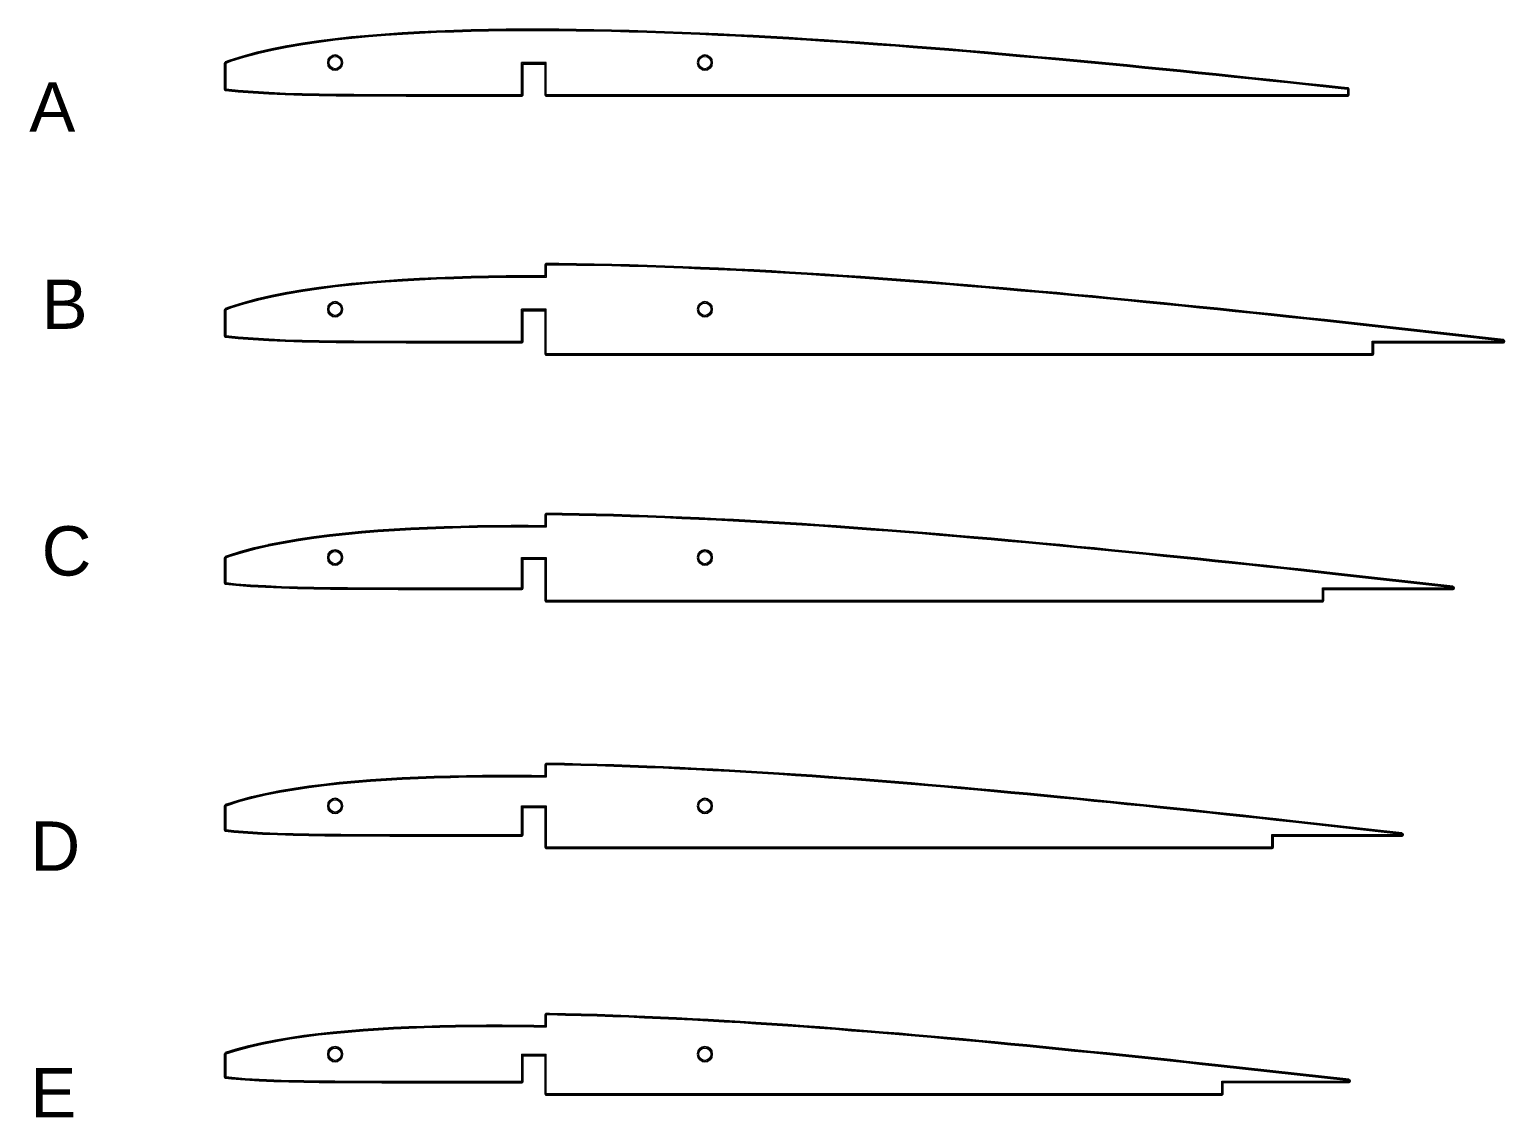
# Model space of a CAD drawing. Header units: millimetres. Extents: x -12 to 387, y -282 to 174.
# Drawn here: x -11.9 to 107.7, y -201.9 to -113.7 of the extents above; entities that cross this region are included whole.
import ezdxf

# ---------------------------------------------------------------- set-up
doc = ezdxf.new("R2010")
doc.units = ezdxf.units.MM
doc.layers.get('0').update_dxf_attribs({"color": 18, "lineweight": 9, "true_color": 0x000000})
doc.layers.add('+0.1mm', color=56, linetype='Continuous', true_color=0x808000)
doc.layers.add('Beschriftung', color=6, linetype='Continuous', lineweight=25, true_color=0xff00ff)
doc.styles.add('textstyle14', font='LiberationSans-Regular.ttf')
doc.styles.add('textstyle15', font='LiberationSans-Regular.ttf')
doc.styles.add('textstyle16', font='LiberationSans-Regular.ttf')
doc.styles.add('textstyle17', font='LiberationSans-Regular.ttf')
doc.styles.add('textstyle18', font='LiberationSans-Regular.ttf')

msp = doc.modelspace()

# ---------------------------------------------------------------- linework, layer by layer
at = {"layer": '+0.1mm'}
msp.add_line((3.9, -196.81), (3.97, -196.71), dxfattribs=at)
at = {"layer": '+0.1mm', "flags": 128}
for points in [[(3.99, -118.64), (5, -118.75, 0.007014), (5.01, -118.75), (6.23, -118.84, 0.005172), (6.23, -118.84), (7.51, -118.92, 0.003807), (7.51, -118.92), (8.83, -118.98, 0.003091), (8.83, -118.98), (10.19, -119.02, 0.00234), (10.19, -119.02), (11.57, -119.05, 0.001762), (11.57, -119.05), (12.97, -119.07, 0.001283), (12.97, -119.07), (14.37, -119.08, 0.000965), (14.37, -119.08), (15.79, -119.09, 0.000575), (15.79, -119.09), (17.22, -119.09, 0.000271), (17.22, -119.09), (18.65, -119.1, 0.00025), (18.65, -119.1), (20.08, -119.1), (21.53, -119.1), (22.97, -119.1), (24.42, -119.1), (25.87, -119.1), (27.33, -119.1), (28, -119.1, 0.414223), (28.1, -119), (28.1, -116.51), (29.9, -116.51), (29.9, -119, 0.414227), (30, -119.1), (30.24, -119.1), (31.7, -119.1), (33.17, -119.1), (34.63, -119.1), (36.09, -119.1), (37.55, -119.1), (39.01, -119.1), (40.47, -119.1), (41.93, -119.1), (43.38, -119.1), (44.84, -119.1), (46.3, -119.1), (47.76, -119.1), (49.21, -119.1), (50.67, -119.1), (52.12, -119.1), (53.58, -119.1), (55.04, -119.1), (56.49, -119.1), (57.95, -119.1), (59.41, -119.1), (60.87, -119.1), (62.32, -119.1), (63.78, -119.1), (65.24, -119.1), (66.69, -119.1), (69.61, -119.1), (72.52, -119.1), (73.98, -119.1), (75.43, -119.1), (76.89, -119.1), (78.35, -119.1), (79.8, -119.1), (81.26, -119.1), (82.72, -119.1), (84.18, -119.1), (85.63, -119.1), (87.09, -119.1), (88.55, -119.1), (90.01, -119.1), (91.46, -119.1), (92.92, -119.1), (94.38, -119.1), (95, -119.1, 0.414178), (95.1, -119), (95.1, -118.59, 0.38244), (95.01, -118.49), (94.48, -118.43), (93.03, -118.27, 0.000273), (93.03, -118.27), (91.59, -118.12, 0.000261), (91.59, -118.12), (90.14, -117.96, 0.000257), (90.14, -117.96), (88.69, -117.81, 0.000256), (88.69, -117.81), (87.25, -117.66, 0.000263), (87.25, -117.66), (85.8, -117.51, 0.000261), (85.8, -117.51), (84.35, -117.36), (82.9, -117.21, 0.000256), (82.9, -117.21), (81.46, -117.06), (80.01, -116.92, 0.000272), (80.01, -116.92), (78.56, -116.78, 0.000272), (78.56, -116.78), (77.11, -116.63, 0.000292), (77.11, -116.63), (75.67, -116.49, 0.000333), (75.66, -116.49), (74.22, -116.36, 0.000291), (74.22, -116.36), (72.77, -116.22, 0.00039), (72.77, -116.22), (71.32, -116.09, 0.000334), (71.32, -116.09), (69.88, -115.96, 0.00039), (69.88, -115.96), (68.43, -115.83, 0.00043), (68.43, -115.83), (66.99, -115.7, 0.000391), (66.99, -115.7), (65.54, -115.57, 0.00049), (65.54, -115.57), (64.1, -115.45, 0.00047), (64.1, -115.45), (62.65, -115.33, 0.000531), (62.65, -115.33), (61.21, -115.22, 0.000509), (61.21, -115.22), (59.77, -115.1, 0.000572), (59.77, -115.1), (58.32, -115, 0.00057), (58.32, -115), (56.88, -114.89, 0.000571), (56.88, -114.89), (55.44, -114.79, 0.000693), (55.44, -114.79), (54, -114.69, 0.000631), (54, -114.69), (52.55, -114.59, 0.000692), (52.55, -114.59), (51.11, -114.5, 0.000694), (51.11, -114.5), (49.67, -114.41, 0.000712), (49.67, -114.41), (48.23, -114.33, 0.000753), (48.23, -114.33), (46.79, -114.25, 0.000792), (46.79, -114.25), (45.35, -114.18, 0.000812), (45.35, -114.18), (43.91, -114.11, 0.000813), (43.91, -114.11), (42.47, -114.04, 0.000893), (42.47, -114.04), (41.03, -113.99, 0.000933), (41.03, -113.99), (39.6, -113.93, 0.000915), (39.6, -113.93), (38.16, -113.88, 0.001055), (38.16, -113.88), (36.73, -113.84, 0.001077), (36.73, -113.84), (35.29, -113.8, 0.001118), (35.29, -113.8), (33.86, -113.77, 0.001201), (33.86, -113.77), (32.43, -113.75, 0.001284), (32.43, -113.75), (31.01, -113.74, 0.001369), (31.01, -113.74), (29.58, -113.73, 0.001453), (29.58, -113.73), (28.16, -113.73, 0.001581), (28.16, -113.73), (26.74, -113.74, 0.00169), (26.74, -113.74), (25.32, -113.76, 0.001779), (25.32, -113.76), (23.91, -113.79, 0.002018), (23.91, -113.79), (22.5, -113.83, 0.002115), (22.5, -113.83), (21.1, -113.88, 0.002342), (21.1, -113.88), (19.71, -113.94, 0.002533), (19.71, -113.94), (18.32, -114.02, 0.002841), (18.32, -114.02), (16.94, -114.12, 0.003099), (16.94, -114.12), (15.57, -114.23, 0.003484), (15.57, -114.23), (14.22, -114.35, 0.003827), (14.21, -114.35), (12.87, -114.5, 0.004416), (12.87, -114.5), (11.55, -114.67, 0.004902), (11.55, -114.67), (10.25, -114.86, 0.005676), (10.25, -114.86), (8.98, -115.08, 0.006612), (8.97, -115.08), (7.74, -115.33, 0.00755), (7.74, -115.33), (6.54, -115.6, 0.008925), (6.54, -115.6), (5.41, -115.91, 0.010628), (5.41, -115.91), (4.37, -116.23, 0.012991), (4.36, -116.24), (3.97, -116.38, 0.313287), (3.9, -116.48), (3.9, -118.54, 0.383108)], [(12.27, -116.41, 1), (13.47, -116.41, 1)], [(42.27, -116.41, 1), (43.47, -116.41, 1)], [(29.9, -133.73), (28.16, -133.73, 0.001581), (28.16, -133.73), (26.74, -133.74, 0.00169), (26.74, -133.74), (25.32, -133.76, 0.001779), (25.32, -133.76), (23.91, -133.79, 0.002018), (23.91, -133.79), (22.5, -133.83, 0.002115), (22.5, -133.83), (21.1, -133.88, 0.002342), (21.1, -133.88), (19.71, -133.94, 0.002533), (19.71, -133.94), (18.32, -134.02, 0.002841), (18.32, -134.02), (16.94, -134.12, 0.003099), (16.94, -134.12), (15.57, -134.23, 0.003484), (15.57, -134.23), (14.22, -134.35, 0.003827), (14.21, -134.35), (12.87, -134.5, 0.004416), (12.87, -134.5), (11.55, -134.67, 0.004902), (11.55, -134.67), (10.25, -134.86, 0.005676), (10.25, -134.86), (8.98, -135.08, 0.006612), (8.97, -135.08), (7.74, -135.33, 0.00755), (7.74, -135.33), (6.54, -135.6, 0.008925), (6.54, -135.6), (5.41, -135.91, 0.010628), (5.41, -135.91), (4.37, -136.23, 0.012991), (4.36, -136.24), (3.97, -136.38, 0.313287), (3.9, -136.48), (3.9, -138.54, 0.383108), (3.99, -138.64), (5, -138.75, 0.007014), (5.01, -138.75), (6.23, -138.84, 0.005172), (6.23, -138.84), (7.51, -138.92, 0.003807), (7.51, -138.92), (8.83, -138.98, 0.003091), (8.83, -138.98), (10.19, -139.02, 0.00234), (10.19, -139.02), (11.57, -139.05, 0.001762), (11.57, -139.05), (12.97, -139.07, 0.001283), (12.97, -139.07), (14.37, -139.08, 0.000965), (14.37, -139.08), (15.79, -139.09, 0.000575), (15.79, -139.09), (17.22, -139.09, 0.000271), (17.22, -139.09), (18.65, -139.1, 0.00025), (18.65, -139.1), (20.08, -139.1), (21.53, -139.1), (22.97, -139.1), (24.42, -139.1), (25.87, -139.1), (28, -139.1, 0.414214), (28.1, -139), (28.1, -136.51), (29.9, -136.51), (29.9, -140, 0.414201), (30, -140.1), (31.7, -140.1), (33.17, -140.1), (34.63, -140.1), (36.09, -140.1), (37.55, -140.1), (39.01, -140.1), (40.47, -140.1), (41.93, -140.1), (43.38, -140.1), (44.84, -140.1), (46.3, -140.1), (47.76, -140.1), (49.21, -140.1), (50.67, -140.1), (52.12, -140.1), (53.58, -140.1), (55.04, -140.1), (56.49, -140.1), (57.95, -140.1), (59.41, -140.1), (60.87, -140.1), (62.32, -140.1), (63.78, -140.1), (65.24, -140.1), (66.69, -140.1), (69.61, -140.1), (72.52, -140.1), (73.98, -140.1), (75.43, -140.1), (76.89, -140.1), (78.35, -140.1), (79.8, -140.1), (81.26, -140.1), (82.72, -140.1), (84.18, -140.1), (85.63, -140.1), (87.09, -140.1), (88.55, -140.1), (90.01, -140.1), (91.46, -140.1), (92.92, -140.1), (94.38, -140.1), (97, -140.1, 0.414178), (97.1, -140), (97.1, -139.1), (107.63, -139.1, 0.945405), (107.64, -138.9), (98.93, -137.92), (97.48, -137.76), (96.04, -137.6), (94.59, -137.44), (93.14, -137.28, 0.000273), (93.14, -137.28), (91.69, -137.12, 0.000261), (91.69, -137.12), (90.25, -136.97, 0.000257), (90.25, -136.97), (88.8, -136.81, 0.000256), (88.8, -136.81), (87.35, -136.66, 0.000263), (87.35, -136.66), (85.9, -136.51, 0.000261), (85.9, -136.51), (84.45, -136.36), (83, -136.22, 0.000256), (83, -136.22), (81.56, -136.07), (80.11, -135.92, 0.000272), (80.11, -135.92), (78.66, -135.78, 0.000272), (78.66, -135.78), (77.21, -135.64, 0.000292), (77.21, -135.64), (75.76, -135.5, 0.000333), (75.76, -135.5), (74.31, -135.36, 0.000291), (74.31, -135.36), (72.86, -135.23, 0.00039), (72.86, -135.23), (71.42, -135.09, 0.000334), (71.42, -135.09), (69.97, -134.96, 0.00039), (69.97, -134.96), (68.52, -134.83, 0.00043), (68.52, -134.83), (67.07, -134.7, 0.000391), (67.07, -134.7), (65.63, -134.58, 0.00049), (65.63, -134.58), (64.18, -134.46, 0.00047), (64.18, -134.46), (62.73, -134.34, 0.000531), (62.73, -134.34), (61.29, -134.22, 0.000509), (61.29, -134.22), (59.84, -134.11, 0.000572), (59.84, -134.11), (58.4, -134, 0.00057), (58.4, -134), (56.95, -133.89, 0.000571), (56.95, -133.89), (55.51, -133.79, 0.000693), (55.51, -133.79), (54.06, -133.69, 0.000631), (54.06, -133.69), (52.62, -133.59, 0.000692), (52.62, -133.59), (51.17, -133.5, 0.000694), (51.17, -133.5), (49.73, -133.42, 0.000712), (49.73, -133.42), (48.29, -133.33, 0.000753), (48.29, -133.33), (46.84, -133.25, 0.000792), (46.84, -133.25), (45.4, -133.18, 0.000812), (45.4, -133.18), (43.96, -133.11, 0.000813), (43.96, -133.11), (42.52, -133.05, 0.000893), (42.52, -133.05), (41.07, -132.99, 0.000933), (41.07, -132.99), (39.63, -132.93, 0.000915), (39.63, -132.93), (38.19, -132.88, 0.001055), (38.19, -132.88), (36.76, -132.84, 0.001077), (36.76, -132.84), (35.32, -132.8, 0.001118), (35.32, -132.8), (33.88, -132.77, 0.001201), (33.88, -132.77), (32.45, -132.75, 0.001284), (32.45, -132.75), (31.01, -132.74, 0.001369), (31.01, -132.74), (30, -132.73, 0.41581), (29.9, -132.83)], [(12.27, -136.41, 1), (13.47, -136.41, 1)], [(42.27, -136.41, 1), (43.47, -136.41, 1)], [(30, -160.1), (30.58, -160.1), (31.99, -160.1), (33.4, -160.1), (34.81, -160.1), (36.21, -160.1), (37.62, -160.1), (39.03, -160.1), (40.44, -160.1), (41.84, -160.1), (43.25, -160.1), (44.65, -160.1), (46.06, -160.1), (47.46, -160.1), (48.87, -160.1), (50.27, -160.1), (51.68, -160.1), (53.08, -160.1), (54.49, -160.1), (55.89, -160.1), (57.3, -160.1), (58.7, -160.1), (60.11, -160.1), (61.51, -160.1), (62.92, -160.1), (64.33, -160.1), (67.13, -160.1), (69.94, -160.1), (71.35, -160.1), (72.75, -160.1), (74.16, -160.1), (75.56, -160.1), (76.97, -160.1), (78.37, -160.1), (79.78, -160.1), (81.19, -160.1), (82.59, -160.1), (84, -160.1), (85.4, -160.1), (86.81, -160.1), (88.21, -160.1), (89.62, -160.1), (91.03, -160.1), (92.96, -160.1, 0.414166), (93.06, -160), (93.06, -159.1), (103.54, -159.1, 0.945735), (103.55, -158.9), (94.02, -157.83), (92.63, -157.68), (91.23, -157.52), (89.83, -157.37, 0.000273), (89.83, -157.37), (88.44, -157.22, 0.000261), (88.44, -157.22), (87.04, -157.07, 0.000257), (87.04, -157.07), (85.64, -156.92, 0.000256), (85.64, -156.92), (84.25, -156.78, 0.000263), (84.25, -156.78), (82.85, -156.63, 0.000261), (82.85, -156.63), (81.45, -156.49), (80.06, -156.35, 0.000256), (80.06, -156.35), (78.66, -156.21), (77.26, -156.07, 0.000272), (77.26, -156.07), (75.86, -155.93, 0.000272), (75.86, -155.93), (74.47, -155.79, 0.000292), (74.47, -155.79), (73.07, -155.66, 0.000333), (73.07, -155.66), (71.67, -155.52, 0.000291), (71.67, -155.52), (70.28, -155.39, 0.00039), (70.28, -155.39), (68.88, -155.26, 0.000334), (68.88, -155.26), (67.48, -155.13, 0.00039), (67.48, -155.13), (66.09, -155.01, 0.00043), (66.09, -155.01), (64.69, -154.89, 0.000391), (64.69, -154.89), (63.3, -154.77, 0.00049), (63.3, -154.77), (61.9, -154.65, 0.00047), (61.9, -154.65), (60.51, -154.53, 0.000531), (60.51, -154.53), (59.11, -154.42, 0.000509), (59.11, -154.42), (57.72, -154.31, 0.000572), (57.72, -154.31), (56.32, -154.21, 0.00057), (56.32, -154.21), (54.93, -154.11, 0.000571), (54.93, -154.11), (53.54, -154.01, 0.000693), (53.54, -154.01), (52.14, -153.91, 0.000631), (52.14, -153.91), (50.75, -153.82, 0.000692), (50.75, -153.82), (49.36, -153.73, 0.000694), (49.36, -153.73), (47.96, -153.65, 0.000712), (47.96, -153.65), (46.57, -153.57, 0.000753), (46.57, -153.57), (45.18, -153.49, 0.000792), (45.18, -153.49), (43.79, -153.42, 0.000812), (43.79, -153.42), (42.4, -153.35, 0.000813), (42.4, -153.35), (41.01, -153.29, 0.000893), (41.01, -153.29), (39.62, -153.23, 0.000933), (39.62, -153.23), (38.23, -153.18, 0.000915), (38.23, -153.18), (36.84, -153.13, 0.001055), (36.84, -153.13), (35.45, -153.09, 0.001077), (35.45, -153.09), (34.06, -153.06, 0.001118), (34.06, -153.06), (32.68, -153.03, 0.001201), (32.68, -153.03), (31.29, -153.01, 0.001284), (31.29, -153.01), (30, -152.99, 0.417416), (29.9, -153.09), (29.9, -153.99), (28.53, -153.98, 0.001453), (28.53, -153.98), (27.16, -153.98, 0.001581), (27.16, -153.98), (25.79, -153.99, 0.00169), (25.79, -153.99), (24.42, -154.01, 0.001779), (24.42, -154.01), (23.06, -154.04, 0.002018), (23.06, -154.04), (21.71, -154.08, 0.002115), (21.71, -154.08), (20.35, -154.13, 0.002342), (20.35, -154.13), (19.01, -154.19, 0.002533), (19.01, -154.19), (17.67, -154.27, 0.002841), (17.67, -154.27), (16.34, -154.36, 0.003099), (16.34, -154.36), (15.02, -154.46, 0.003484), (15.02, -154.46), (13.71, -154.59, 0.003827), (13.71, -154.59), (12.42, -154.73, 0.004416), (12.42, -154.73), (11.15, -154.89, 0.004902), (11.14, -154.89), (9.89, -155.08, 0.005676), (9.89, -155.08), (8.66, -155.29, 0.006612), (8.66, -155.29), (7.47, -155.52, 0.00755), (7.47, -155.53), (6.32, -155.79, 0.008925), (6.32, -155.79), (5.23, -156.08, 0.010628), (5.22, -156.08), (4.22, -156.4, 0.012991), (4.22, -156.4), (3.97, -156.49, 0.313287), (3.9, -156.59), (3.9, -158.57, 0.383108), (3.99, -158.67), (4.83, -158.76, 0.007014), (4.83, -158.76), (6.01, -158.85, 0.005172), (6.01, -158.85), (7.24, -158.92, 0.003807), (7.24, -158.92), (8.52, -158.98, 0.003091), (8.52, -158.98), (9.83, -159.02, 0.00234), (9.83, -159.02), (11.16, -159.05, 0.001762), (11.16, -159.05), (12.51, -159.07, 0.001283), (12.51, -159.07), (13.86, -159.08, 0.000965), (13.86, -159.08), (15.23, -159.09, 0.000575), (15.23, -159.09), (16.61, -159.09, 0.000271), (16.61, -159.09), (17.99, -159.1, 0.00025), (17.99, -159.1), (19.37, -159.1), (20.76, -159.1), (22.15, -159.1), (23.55, -159.1), (24.95, -159.1), (26.36, -159.1), (27.76, -159.1), (28, -159.1, 0.4142), (28.1, -159), (28.1, -156.64), (29.9, -156.64), (29.9, -160, 0.414201)], [(12.27, -156.54, 1), (13.47, -156.54, 1)], [(42.27, -156.54, 1), (43.47, -156.54, 1)], [(3.99, -178.7), (4.65, -178.77, 0.007014), (4.66, -178.77), (5.79, -178.86, 0.005172), (5.79, -178.86), (6.98, -178.93, 0.003807), (6.98, -178.93), (8.21, -178.98, 0.003091), (8.21, -178.98), (9.47, -179.02, 0.00234), (9.47, -179.02), (10.75, -179.05, 0.001762), (10.75, -179.05), (12.05, -179.07, 0.001283), (12.05, -179.07), (13.35, -179.08, 0.000965), (13.35, -179.08), (14.67, -179.09, 0.000575), (14.67, -179.09), (15.99, -179.09, 0.000271), (15.99, -179.09), (17.32, -179.1, 0.00025), (17.32, -179.1), (18.66, -179.1), (20, -179.1), (21.34, -179.1), (22.68, -179.1), (24.03, -179.1), (25.39, -179.1), (26.74, -179.1), (28, -179.1, 0.4142), (28.1, -179), (28.1, -176.78), (29.9, -176.78), (29.9, -180, 0.414221), (30, -180.1), (30.81, -180.1), (32.17, -180.1), (33.52, -180.1), (34.88, -180.1), (36.24, -180.1), (37.59, -180.1), (38.95, -180.1), (40.3, -180.1), (41.66, -180.1), (43.01, -180.1), (44.36, -180.1), (45.72, -180.1), (47.07, -180.1), (48.42, -180.1), (49.77, -180.1), (51.13, -180.1), (52.48, -180.1), (53.84, -180.1), (55.19, -180.1), (56.54, -180.1), (57.9, -180.1), (59.25, -180.1), (60.6, -180.1), (61.96, -180.1), (64.66, -180.1), (67.37, -180.1), (68.72, -180.1), (70.07, -180.1), (71.43, -180.1), (72.78, -180.1), (74.13, -180.1), (75.49, -180.1), (76.84, -180.1), (78.2, -180.1), (79.55, -180.1), (80.9, -180.1), (82.26, -180.1), (83.61, -180.1), (84.97, -180.1), (88.87, -180.1, 0.414198), (88.97, -180), (88.97, -179.1), (99.4, -179.1, 0.945729), (99.41, -178.9), (90.56, -177.91), (89.22, -177.76), (87.87, -177.61), (86.53, -177.47, 0.000273), (86.53, -177.47), (85.18, -177.32, 0.000261), (85.18, -177.32), (83.84, -177.18, 0.000257), (83.84, -177.18), (82.49, -177.03, 0.000256), (82.49, -177.03), (81.15, -176.89, 0.000263), (81.15, -176.89), (79.8, -176.75, 0.000261), (79.8, -176.75), (78.45, -176.61), (77.11, -176.48, 0.000256), (77.11, -176.48), (75.76, -176.34), (74.42, -176.21, 0.000272), (74.42, -176.21), (73.07, -176.07, 0.000272), (73.07, -176.07), (71.72, -175.94, 0.000292), (71.72, -175.94), (70.38, -175.81, 0.000333), (70.38, -175.81), (69.03, -175.68, 0.000291), (69.03, -175.68), (67.69, -175.56, 0.00039), (67.69, -175.56), (66.34, -175.43, 0.000334), (66.34, -175.43), (65, -175.31, 0.00039), (65, -175.31), (63.65, -175.19, 0.00043), (63.65, -175.19), (62.31, -175.07, 0.000391), (62.31, -175.07), (60.97, -174.96, 0.00049), (60.97, -174.96), (59.62, -174.84, 0.00047), (59.62, -174.84), (58.28, -174.73, 0.000531), (58.28, -174.73), (56.93, -174.62, 0.000509), (56.93, -174.62), (55.59, -174.52, 0.000572), (55.59, -174.52), (54.25, -174.42, 0.00057), (54.25, -174.42), (52.91, -174.32, 0.000571), (52.91, -174.32), (51.56, -174.22, 0.000693), (51.56, -174.22), (50.22, -174.13, 0.000631), (50.22, -174.13), (48.88, -174.04, 0.000692), (48.88, -174.04), (47.54, -173.96, 0.000694), (47.54, -173.96), (46.2, -173.88, 0.000712), (46.2, -173.88), (44.86, -173.8, 0.000753), (44.86, -173.8), (43.52, -173.73, 0.000792), (43.52, -173.73), (42.18, -173.66, 0.000812), (42.17, -173.66), (40.84, -173.59, 0.000813), (40.83, -173.59), (39.5, -173.53, 0.000893), (39.5, -173.53), (38.16, -173.48, 0.000933), (38.16, -173.48), (36.82, -173.43, 0.000915), (36.82, -173.43), (35.48, -173.38, 0.001055), (35.48, -173.38), (34.14, -173.34, 0.001077), (34.14, -173.34), (32.81, -173.31, 0.001118), (32.81, -173.31), (31.47, -173.28, 0.001201), (31.47, -173.28), (30.14, -173.26, 0.001284), (30.14, -173.26), (30, -173.26, 0.417416), (29.9, -173.36), (29.9, -174.26), (28.8, -174.24, 0.001369), (28.8, -174.24), (27.48, -174.24, 0.001453), (27.48, -174.24), (26.16, -174.24, 0.001581), (26.16, -174.24), (24.84, -174.25, 0.00169), (24.84, -174.25), (23.53, -174.26, 0.001779), (23.52, -174.26), (22.21, -174.29, 0.002018), (22.21, -174.29), (20.91, -174.33, 0.002115), (20.91, -174.33), (19.61, -174.38, 0.002342), (19.61, -174.38), (18.31, -174.44, 0.002533), (18.31, -174.44), (17.02, -174.51, 0.002841), (17.02, -174.51), (15.74, -174.6, 0.003099), (15.74, -174.6), (14.47, -174.7, 0.003484), (14.47, -174.7), (13.21, -174.82, 0.003827), (13.21, -174.82), (11.97, -174.96, 0.004416), (11.97, -174.96), (10.74, -175.11, 0.004902), (10.74, -175.11), (9.53, -175.29, 0.005676), (9.53, -175.29), (8.35, -175.49, 0.006612), (8.35, -175.49), (7.2, -175.72, 0.00755), (7.2, -175.72), (6.09, -175.98, 0.008925), (6.09, -175.98), (5.05, -176.26, 0.010628), (5.04, -176.26), (4.08, -176.56, 0.012991), (4.07, -176.56), (3.97, -176.6, 0.313287), (3.9, -176.7), (3.9, -178.6, 0.383108)], [(12.27, -176.68, 1), (13.47, -176.68, 1)], [(42.27, -176.68, 1), (43.47, -176.68, 1)], [(12.27, -196.81, 1), (13.47, -196.81, 1)], [(42.27, -196.81, 1), (43.47, -196.81, 1)]]:
    msp.add_lwpolyline(points, format="xyb", close=True, dxfattribs=at)
msp.add_lwpolyline([(3.9, -196.81), (3.9, -198.63, 0.383108), (3.99, -198.73), (4.48, -198.78, 0.007014), (4.48, -198.78), (5.57, -198.87, 0.005172), (5.57, -198.87), (6.71, -198.94, 0.003807), (6.71, -198.94), (7.9, -198.99, 0.003091), (7.9, -198.99), (9.11, -199.03, 0.00234), (9.11, -199.03), (10.34, -199.05, 0.001762), (10.34, -199.05), (11.59, -199.07, 0.001283), (11.59, -199.07), (12.84, -199.08, 0.000965), (12.84, -199.08), (14.11, -199.09, 0.000575), (14.11, -199.09), (15.38, -199.09, 0.000271), (15.38, -199.09), (16.66, -199.1, 0.00025), (16.66, -199.1), (17.95, -199.1), (19.23, -199.1), (20.52, -199.1), (21.82, -199.1), (23.12, -199.1), (24.42, -199.1), (25.72, -199.1), (27.02, -199.1), (28, -199.1, 0.414227), (28.1, -199), (28.1, -196.91), (29.9, -196.91), (29.9, -200, 0.414189), (30, -200.1), (30.94, -200.1), (32.24, -200.1), (33.55, -200.1), (34.85, -200.1), (36.16, -200.1), (37.46, -200.1), (38.76, -200.1), (40.07, -200.1), (41.37, -200.1), (42.67, -200.1), (43.97, -200.1), (45.27, -200.1), (46.57, -200.1), (47.87, -200.1), (49.17, -200.1), (50.48, -200.1), (51.78, -200.1), (53.08, -200.1), (54.38, -200.1), (55.68, -200.1), (56.99, -200.1), (58.29, -200.1), (59.59, -200.1), (62.19, -200.1), (64.8, -200.1), (66.1, -200.1), (67.4, -200.1), (68.7, -200.1), (70, -200.1), (71.3, -200.1), (72.6, -200.1), (73.91, -200.1), (75.21, -200.1), (76.51, -200.1), (77.81, -200.1), (79.12, -200.1), (80.42, -200.1), (84.79, -200.1, 0.414221), (84.89, -200), (84.89, -199.1), (95.1, -199.07, 0.945018), (95.11, -198.87), (84.51, -197.7), (83.22, -197.56, 0.000273), (83.22, -197.56), (81.93, -197.42, 0.000261), (81.93, -197.42), (80.63, -197.28, 0.000257), (80.63, -197.28), (79.34, -197.14, 0.000256), (79.34, -197.14), (78.05, -197.01, 0.000263), (78.05, -197.01), (76.75, -196.87, 0.000261), (76.75, -196.87), (75.46, -196.74), (74.16, -196.61, 0.000256), (74.16, -196.61), (72.87, -196.48), (71.57, -196.35, 0.000272), (71.57, -196.35), (70.28, -196.22, 0.000272), (70.28, -196.22), (68.99, -196.09, 0.000292), (68.99, -196.09), (67.69, -195.97, 0.000333), (67.69, -195.97), (66.4, -195.84, 0.000291), (66.4, -195.84), (65.1, -195.72, 0.00039), (65.1, -195.72), (63.81, -195.6, 0.000334), (63.81, -195.6), (62.52, -195.49, 0.00039), (62.52, -195.49), (61.22, -195.37, 0.00043), (61.22, -195.37), (59.93, -195.26, 0.000391), (59.93, -195.26), (58.64, -195.14, 0.00049), (58.64, -195.14), (57.34, -195.04, 0.00047), (57.34, -195.04), (56.05, -194.93, 0.000531), (56.05, -194.93), (54.76, -194.83, 0.000509), (54.76, -194.83), (53.47, -194.72, 0.000572), (53.47, -194.72), (52.18, -194.63, 0.00057), (52.18, -194.63), (50.89, -194.53, 0.000571), (50.89, -194.53), (49.6, -194.44, 0.000693), (49.6, -194.44), (48.3, -194.35, 0.000631), (48.3, -194.35), (47.01, -194.27, 0.000692), (47.01, -194.27), (45.72, -194.18, 0.000694), (45.72, -194.18), (44.43, -194.11, 0.000712), (44.43, -194.11), (43.14, -194.03, 0.000753), (43.14, -194.03), (41.85, -193.96, 0.000792), (41.85, -193.96), (40.56, -193.9, 0.000812), (40.56, -193.9), (39.28, -193.83, 0.000813), (39.28, -193.83), (37.99, -193.78, 0.000893), (37.99, -193.78), (36.7, -193.72, 0.000933), (36.7, -193.72), (35.41, -193.67, 0.000915), (35.41, -193.67), (34.13, -193.63, 0.001055), (34.13, -193.63), (32.84, -193.59, 0.001077), (32.84, -193.59), (31.56, -193.56, 0.001118), (31.56, -193.56), (30.27, -193.53, 0.001201), (30.27, -193.53), (30, -193.53, 0.418925), (29.9, -193.63), (29.9, -194.53), (28.98, -194.51, 0.001284), (28.98, -194.51), (27.7, -194.5, 0.001369), (27.7, -194.5), (26.43, -194.49, 0.001453), (26.43, -194.49), (25.16, -194.49, 0.001581), (25.16, -194.49), (23.89, -194.5, 0.00169), (23.89, -194.5), (22.63, -194.52, 0.001779), (22.63, -194.52), (21.37, -194.54, 0.002018), (21.37, -194.54), (20.11, -194.58, 0.002115), (20.11, -194.58), (18.86, -194.63, 0.002342), (18.86, -194.63), (17.61, -194.68, 0.002533), (17.61, -194.68), (16.37, -194.75, 0.002841), (16.37, -194.75), (15.14, -194.84, 0.003099), (15.14, -194.84), (13.92, -194.94, 0.003484), (13.92, -194.94), (12.71, -195.05, 0.003827), (12.71, -195.05), (11.51, -195.18, 0.004416), (11.51, -195.18), (10.33, -195.33, 0.004902), (10.33, -195.33), (9.17, -195.51, 0.005676), (9.17, -195.51), (8.04, -195.7, 0.006612), (8.04, -195.7), (6.93, -195.92, 0.00755), (6.93, -195.92), (5.87, -196.16, 0.008925), (5.87, -196.16), (4.86, -196.43, 0.010628), (4.86, -196.44), (3.97, -196.71)], format="xyb", dxfattribs=at)
for p, q in [((28, -113.83), (28, -113.82)), ((30, -113.83), (30, -113.82)), ((4, -116.48), (4, -118.54)), ((28, -119), (28, -116.41)), ((30, -116.41), (28, -116.41)), ((30, -119), (30, -116.41)), ((95, -118.59), (95, -119)), ((30, -132.83), (30, -133.83)), ((4, -136.48), (4, -138.54)), ((28, -139), (28, -136.41)), ((30, -136.41), (28, -136.41)), ((30, -140), (30, -136.41)), ((97, -140), (97, -139)), ((97, -139), (107.63, -139)), ((30, -153.09), (30, -154.09)), ((4, -156.59), (4, -158.57)), ((28, -159), (28, -156.54)), ((28, -156.54), (30, -156.54)), ((30, -156.54), (30, -160)), ((92.96, -160), (92.96, -159)), ((92.96, -159), (103.54, -159)), ((30, -173.36), (30, -174.36)), ((4, -176.7), (4, -178.6)), ((28, -179), (28, -176.68)), ((28, -176.68), (30, -176.68)), ((30, -176.68), (30, -180)), ((88.87, -180), (88.87, -179)), ((88.87, -179), (99.4, -179)), ((30, -193.63), (30, -194.63)), ((4, -196.81), (4, -198.63)), ((28, -196.81), (28, -199)), ((28, -196.81), (30, -196.81)), ((30, -200), (30, -196.81)), ((84.79, -199), (95.1, -198.97)), ((84.79, -200), (84.79, -199))]:
    msp.add_line(p, q)
at = {"flags": 128}
for points in [[(95, -118.59), (94.47, -118.53), (93.02, -118.37), (91.58, -118.22), (90.13, -118.06), (88.68, -117.91), (87.24, -117.76), (85.79, -117.61), (84.34, -117.46), (82.89, -117.31), (81.45, -117.16), (80, -117.02), (78.55, -116.88), (77.1, -116.73), (75.66, -116.59), (74.21, -116.46), (72.76, -116.32), (71.32, -116.19), (69.87, -116.05), (68.42, -115.93), (66.98, -115.8), (65.53, -115.67), (64.09, -115.55), (62.65, -115.43), (61.2, -115.32), (59.76, -115.2), (58.32, -115.09), (56.87, -114.99), (55.43, -114.89), (53.99, -114.79), (52.55, -114.69), (51.11, -114.6), (49.67, -114.51), (48.22, -114.43), (46.78, -114.35), (45.35, -114.28), (43.91, -114.21), (42.47, -114.14), (41.03, -114.09), (39.59, -114.03), (38.16, -113.98), (36.73, -113.94), (35.29, -113.9), (33.86, -113.87), (32.43, -113.85), (31.01, -113.84), (29.58, -113.83), (28.16, -113.83), (26.74, -113.84), (25.32, -113.86), (23.91, -113.89), (22.51, -113.93), (21.11, -113.98), (19.71, -114.04), (18.33, -114.12), (16.95, -114.22), (15.58, -114.33), (14.23, -114.45), (12.89, -114.6), (11.56, -114.77), (10.26, -114.96), (8.99, -115.18), (7.76, -115.43), (6.57, -115.7), (5.44, -116), (4.4, -116.33), (4, -116.48)], [(4, -118.54), (5.01, -118.65), (6.23, -118.74), (7.51, -118.82), (8.84, -118.88), (10.19, -118.92), (11.57, -118.95), (12.97, -118.97), (14.38, -118.98), (15.79, -118.99), (17.22, -118.99), (18.65, -119), (20.08, -119), (21.53, -119), (22.97, -119), (24.42, -119), (25.87, -119), (27.33, -119), (28, -119)], [(30, -119), (30.24, -119), (31.7, -119), (33.17, -119), (34.63, -119), (36.09, -119), (37.55, -119), (39.01, -119), (40.47, -119), (41.93, -119), (43.38, -119), (44.84, -119), (46.3, -119), (47.76, -119), (49.21, -119), (50.67, -119), (52.12, -119), (53.58, -119), (55.04, -119), (56.49, -119), (57.95, -119), (59.41, -119), (60.87, -119), (62.32, -119), (63.78, -119), (65.24, -119), (66.69, -119), (68.15, -119), (69.61, -119), (71.06, -119), (72.52, -119), (73.98, -119), (75.43, -119), (76.89, -119), (78.35, -119), (79.8, -119), (81.26, -119), (82.72, -119), (84.18, -119), (85.63, -119), (87.09, -119), (88.55, -119), (90.01, -119), (91.46, -119), (92.92, -119), (94.38, -119), (95, -119)], [(30, -133.83), (28.16, -133.83), (26.74, -133.84), (25.32, -133.86), (23.91, -133.89), (22.51, -133.93), (21.11, -133.98), (19.71, -134.04), (18.33, -134.12), (16.95, -134.22), (15.58, -134.33), (14.23, -134.45), (12.89, -134.6), (11.56, -134.77), (10.26, -134.96), (8.99, -135.18), (7.76, -135.43), (6.57, -135.7), (5.44, -136), (4.4, -136.33), (4, -136.48)], [(107.63, -139), (98.92, -138.02), (97.47, -137.86), (96.03, -137.7), (94.58, -137.54), (93.13, -137.38), (91.68, -137.22), (90.24, -137.07), (88.79, -136.91), (87.34, -136.76), (85.89, -136.61), (84.44, -136.46), (82.99, -136.31), (81.55, -136.17), (80.1, -136.02), (78.65, -135.88), (77.2, -135.74), (75.75, -135.6), (74.3, -135.46), (72.85, -135.32), (71.41, -135.19), (69.96, -135.06), (68.51, -134.93), (67.07, -134.8), (65.62, -134.68), (64.17, -134.56), (62.73, -134.44), (61.28, -134.32), (59.83, -134.21), (58.39, -134.1), (56.94, -133.99), (55.5, -133.89), (54.06, -133.79), (52.61, -133.69), (51.17, -133.6), (49.72, -133.52), (48.28, -133.43), (46.84, -133.35), (45.4, -133.28), (43.95, -133.21), (42.51, -133.15), (41.07, -133.09), (39.63, -133.03), (38.19, -132.98), (36.75, -132.94), (35.32, -132.9), (33.88, -132.87), (32.45, -132.85), (31.01, -132.84), (30, -132.83)], [(4, -138.54), (5.01, -138.65), (6.23, -138.74), (7.51, -138.82), (8.84, -138.88), (10.19, -138.92), (11.57, -138.95), (12.97, -138.97), (14.38, -138.98), (15.79, -138.99), (17.22, -138.99), (18.65, -139), (20.08, -139), (21.53, -139), (22.97, -139), (24.42, -139), (25.87, -139), (28, -139)], [(30, -140), (31.7, -140), (33.17, -140), (34.63, -140), (36.09, -140), (37.55, -140), (39.01, -140), (40.47, -140), (41.93, -140), (43.38, -140), (44.84, -140), (46.3, -140), (47.76, -140), (49.21, -140), (50.67, -140), (52.12, -140), (53.58, -140), (55.04, -140), (56.49, -140), (57.95, -140), (59.41, -140), (60.87, -140), (62.32, -140), (63.78, -140), (65.24, -140), (66.69, -140), (68.15, -140), (69.61, -140), (71.06, -140), (72.52, -140), (73.98, -140), (75.43, -140), (76.89, -140), (78.35, -140), (79.8, -140), (81.26, -140), (82.72, -140), (84.18, -140), (85.63, -140), (87.09, -140), (88.55, -140), (90.01, -140), (91.46, -140), (92.92, -140), (94.38, -140), (97, -140)], [(103.54, -159), (94.01, -157.93), (92.62, -157.78), (91.22, -157.62), (89.82, -157.47), (88.43, -157.32), (87.03, -157.17), (85.63, -157.02), (84.24, -156.88), (82.84, -156.73), (81.44, -156.59), (80.05, -156.45), (78.65, -156.3), (77.25, -156.16), (75.85, -156.03), (74.46, -155.89), (73.06, -155.76), (71.66, -155.62), (70.27, -155.49), (68.87, -155.36), (67.47, -155.23), (66.08, -155.11), (64.68, -154.99), (63.29, -154.87), (61.89, -154.75), (60.5, -154.63), (59.1, -154.52), (57.71, -154.41), (56.32, -154.31), (54.92, -154.2), (53.53, -154.11), (52.14, -154.01), (50.74, -153.92), (49.35, -153.83), (47.96, -153.75), (46.57, -153.67), (45.17, -153.59), (43.78, -153.52), (42.39, -153.45), (41, -153.39), (39.61, -153.33), (38.22, -153.28), (36.83, -153.23), (35.45, -153.19), (34.06, -153.16), (32.68, -153.13), (31.29, -153.11), (30, -153.09)], [(30, -154.09), (29.9, -154.09), (28.53, -154.08), (27.16, -154.08), (25.79, -154.09), (24.43, -154.11), (23.07, -154.14), (21.71, -154.18), (20.36, -154.23), (19.01, -154.29), (17.68, -154.37), (16.35, -154.46), (15.03, -154.56), (13.72, -154.69), (12.43, -154.83), (11.16, -154.99), (9.91, -155.18), (8.68, -155.39), (7.49, -155.62), (6.34, -155.89), (5.25, -156.18), (4.25, -156.49), (4, -156.59)], [(4, -158.57), (4.84, -158.66), (6.01, -158.75), (7.25, -158.82), (8.52, -158.88), (9.83, -158.92), (11.16, -158.95), (12.51, -158.97), (13.87, -158.98), (15.23, -158.99), (16.61, -158.99), (17.99, -159), (19.37, -159), (20.76, -159), (22.15, -159), (23.55, -159), (24.95, -159), (26.36, -159), (27.76, -159), (28, -159)], [(30, -160), (30.58, -160), (31.99, -160), (33.4, -160), (34.81, -160), (36.21, -160), (37.62, -160), (39.03, -160), (40.44, -160), (41.84, -160), (43.25, -160), (44.65, -160), (46.06, -160), (47.46, -160), (48.87, -160), (50.27, -160), (51.68, -160), (53.08, -160), (54.49, -160), (55.89, -160), (57.3, -160), (58.7, -160), (60.11, -160), (61.51, -160), (62.92, -160), (64.33, -160), (65.73, -160), (67.13, -160), (68.54, -160), (69.94, -160), (71.35, -160), (72.75, -160), (74.16, -160), (75.56, -160), (76.97, -160), (78.37, -160), (79.78, -160), (81.19, -160), (82.59, -160), (84, -160), (85.4, -160), (86.81, -160), (88.21, -160), (89.62, -160), (91.03, -160), (92.96, -160)], [(99.4, -179), (90.55, -178.01), (89.2, -177.86), (87.86, -177.71), (86.51, -177.56), (85.17, -177.42), (83.83, -177.28), (82.48, -177.13), (81.14, -176.99), (79.79, -176.85), (78.44, -176.71), (77.1, -176.58), (75.75, -176.44), (74.41, -176.31), (73.06, -176.17), (71.71, -176.04), (70.37, -175.91), (69.02, -175.78), (67.68, -175.66), (66.33, -175.53), (64.99, -175.41), (63.64, -175.29), (62.3, -175.17), (60.96, -175.06), (59.61, -174.94), (58.27, -174.83), (56.93, -174.72), (55.58, -174.62), (54.24, -174.52), (52.9, -174.42), (51.56, -174.32), (50.22, -174.23), (48.87, -174.14), (47.53, -174.06), (46.19, -173.98), (44.85, -173.9), (43.51, -173.83), (42.17, -173.76), (40.83, -173.69), (39.49, -173.63), (38.15, -173.58), (36.81, -173.53), (35.48, -173.48), (34.14, -173.44), (32.81, -173.41), (31.47, -173.38), (30.14, -173.36), (30, -173.36)], [(30, -174.36), (28.8, -174.34), (27.48, -174.34), (26.16, -174.34), (24.84, -174.35), (23.53, -174.36), (22.22, -174.39), (20.91, -174.43), (19.61, -174.48), (18.32, -174.54), (17.03, -174.61), (15.75, -174.7), (14.48, -174.8), (13.22, -174.92), (11.98, -175.06), (10.75, -175.21), (9.55, -175.39), (8.37, -175.59), (7.22, -175.82), (6.12, -176.07), (5.07, -176.35), (4.11, -176.66), (4, -176.7)], [(4, -178.6), (4.66, -178.67), (5.8, -178.76), (6.98, -178.83), (8.21, -178.88), (9.47, -178.92), (10.75, -178.95), (12.05, -178.97), (13.35, -178.98), (14.67, -178.99), (15.99, -178.99), (17.32, -179), (18.66, -179), (20, -179), (21.34, -179), (22.68, -179), (24.03, -179), (25.39, -179), (26.74, -179), (28, -179)], [(30, -180), (30.81, -180), (32.17, -180), (33.52, -180), (34.88, -180), (36.24, -180), (37.59, -180), (38.95, -180), (40.3, -180), (41.66, -180), (43.01, -180), (44.36, -180), (45.72, -180), (47.07, -180), (48.42, -180), (49.77, -180), (51.13, -180), (52.48, -180), (53.84, -180), (55.19, -180), (56.54, -180), (57.9, -180), (59.25, -180), (60.6, -180), (61.96, -180), (63.31, -180), (64.66, -180), (66.02, -180), (67.37, -180), (68.72, -180), (70.07, -180), (71.43, -180), (72.78, -180), (74.13, -180), (75.49, -180), (76.84, -180), (78.2, -180), (79.55, -180), (80.9, -180), (82.26, -180), (83.61, -180), (84.97, -180), (88.87, -180)], [(95.1, -198.97), (84.5, -197.8), (83.21, -197.66), (81.92, -197.52), (80.62, -197.38), (79.33, -197.24), (78.04, -197.11), (76.74, -196.97), (75.45, -196.84), (74.15, -196.71), (72.86, -196.58), (71.56, -196.45), (70.27, -196.32), (68.98, -196.19), (67.68, -196.07), (66.39, -195.94), (65.09, -195.82), (63.8, -195.7), (62.51, -195.59), (61.21, -195.47), (59.92, -195.36), (58.63, -195.24), (57.34, -195.14), (56.04, -195.03), (54.75, -194.93), (53.46, -194.82), (52.17, -194.73), (50.88, -194.63), (49.59, -194.54), (48.3, -194.45), (47.01, -194.37), (45.72, -194.28), (44.43, -194.21), (43.14, -194.13), (41.85, -194.06), (40.56, -194), (39.27, -193.93), (37.98, -193.88), (36.7, -193.82), (35.41, -193.77), (34.12, -193.73), (32.84, -193.69), (31.55, -193.66), (30.27, -193.63), (30, -193.63)], [(30, -194.63), (28.98, -194.61), (27.7, -194.6), (26.43, -194.59), (25.16, -194.59), (23.89, -194.6), (22.63, -194.62), (21.37, -194.64), (20.11, -194.68), (18.86, -194.73), (17.62, -194.78), (16.38, -194.85), (15.15, -194.94), (13.93, -195.04), (12.72, -195.15), (11.53, -195.28), (10.35, -195.43), (9.19, -195.6), (8.06, -195.8), (6.95, -196.02), (5.89, -196.26), (4.89, -196.53), (4, -196.81)], [(4, -198.63), (4.49, -198.68), (5.58, -198.77), (6.72, -198.84), (7.9, -198.89), (9.11, -198.93), (10.34, -198.95), (11.59, -198.97), (12.84, -198.98), (14.11, -198.99), (15.38, -198.99), (16.66, -199), (17.95, -199), (19.23, -199), (20.52, -199), (21.82, -199), (23.12, -199), (24.42, -199), (25.72, -199), (27.02, -199), (28, -199)], [(30, -200), (30.94, -200), (32.24, -200), (33.55, -200), (34.85, -200), (36.16, -200), (37.46, -200), (38.76, -200), (40.07, -200), (41.37, -200), (42.67, -200), (43.97, -200), (45.27, -200), (46.57, -200), (47.87, -200), (49.17, -200), (50.48, -200), (51.78, -200), (53.08, -200), (54.38, -200), (55.68, -200), (56.99, -200), (58.29, -200), (59.59, -200), (60.89, -200), (62.19, -200), (63.49, -200), (64.8, -200), (66.1, -200), (67.4, -200), (68.7, -200), (70, -200), (71.3, -200), (72.6, -200), (73.91, -200), (75.21, -200), (76.51, -200), (77.81, -200), (79.12, -200), (80.42, -200), (84.79, -200)]]:
    msp.add_lwpolyline(points, dxfattribs=at)
for centre in [(12.87, -116.41), (42.87, -116.41), (12.87, -136.41), (42.87, -136.41), (12.87, -156.54), (42.87, -156.54), (12.87, -176.68), (42.87, -176.68), (12.87, -196.81), (42.87, -196.81)]:
    msp.add_circle(centre, 0.5)

# ---------------------------------------------------------------- texts
at = {"layer": 'Beschriftung', "char_height": 4, "attachment_point": 1}
for s, insert, style in [('A', (-11.93, -118), 'textstyle14'), ('B', (-10.93, -134), 'textstyle15'), ('C', (-10.93, -154), 'textstyle16'), ('D', (-11.84, -177.94), 'textstyle18'), ('E', (-11.84, -197.94), 'textstyle17')]:
    msp.add_mtext(s, dxfattribs=dict(at, insert=insert, style=style))

doc.saveas('drawing.dxf')
